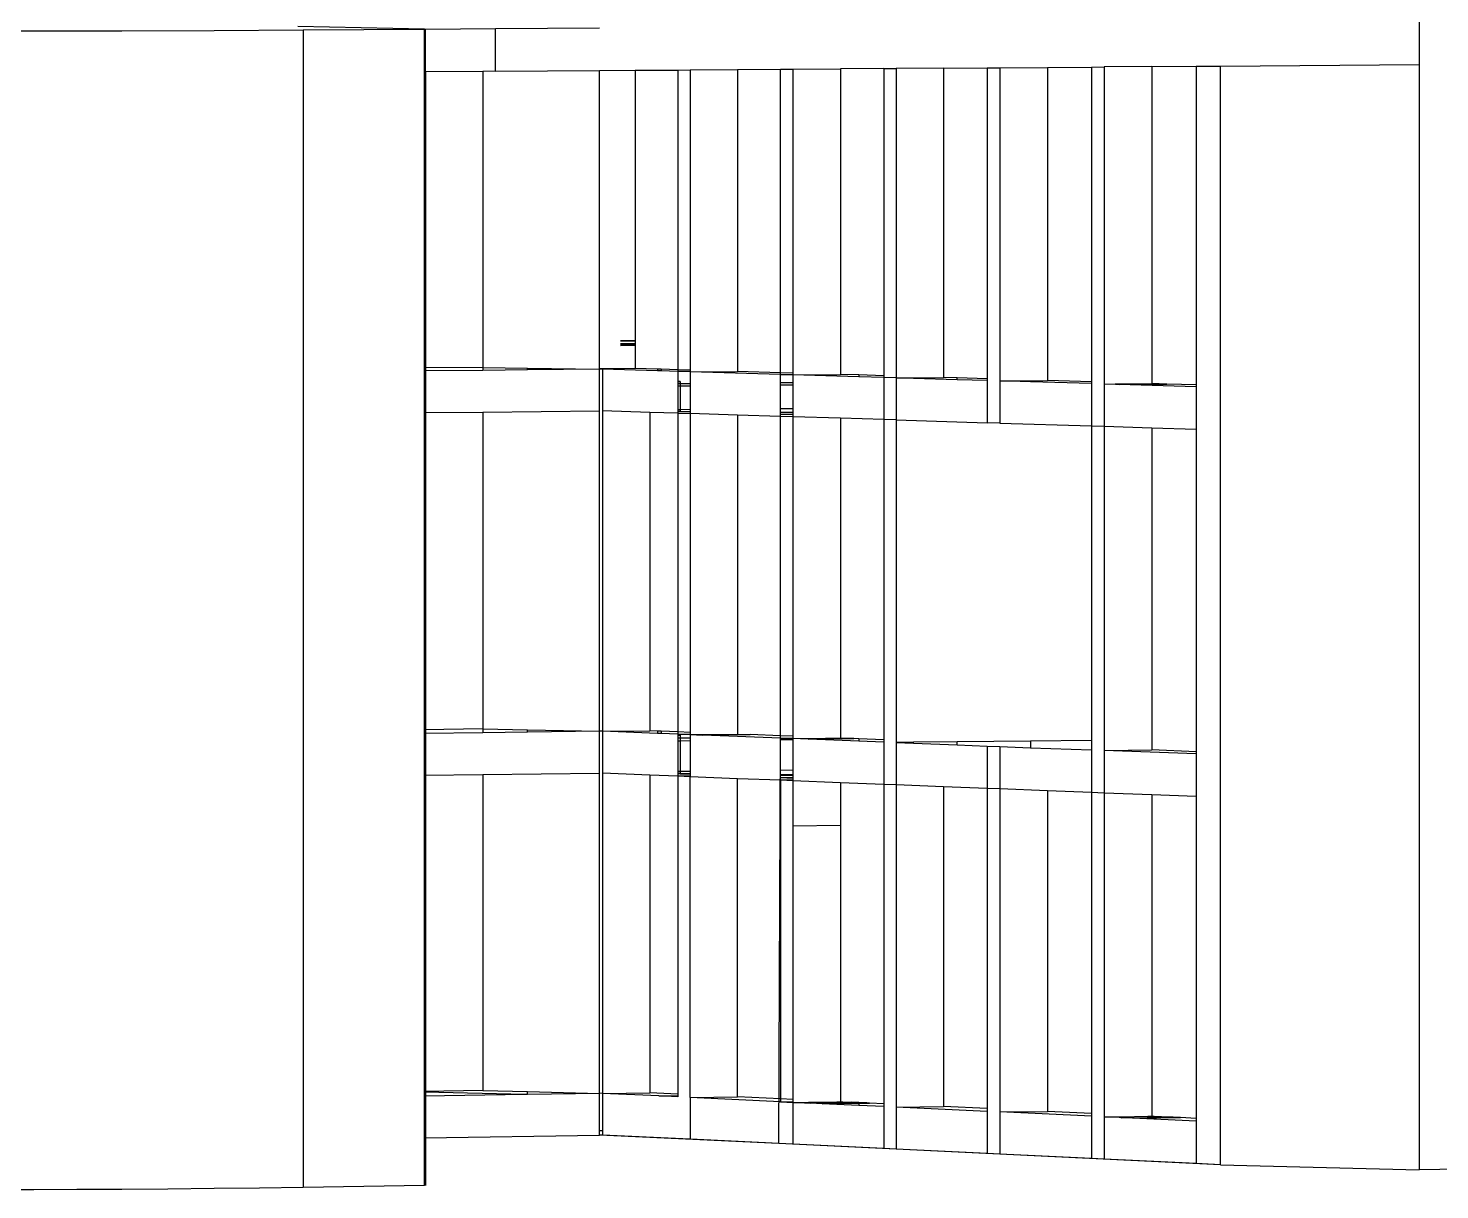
# Model space of a CAD drawing. Extents: x -10531 to 16009, y -6447 to 5372.
# Drawn here: x -9810.9 to -9581.7, y -333.4 to -144.7 of the extents above; entities that cross this region are included whole.
import ezdxf

# ---------------------------------------------------------------- set-up
doc = ezdxf.new("R2010")
doc.units = 0
doc.layers.get('0').update_dxf_attribs({"linetype": 'CONTINUOUS'})

msp = doc.modelspace()

# ---------------------------------------------------------------- linework, layer by layer
for p, q in [((-9585.01, -143.76), (-9585.01, -150.65)), ((-9822.35, -145.17), (-9809.97, -145.17)), ((-9809.97, -145.17), (-9795.7, -145.15)), ((-9795.7, -145.15), (-9780.7, -145.09)), ((-9780.7, -145.09), (-9766.22, -145)), ((-9746.54, -144.87), (-9767.12, -144.43)), ((-9766.22, -145), (-9746.54, -144.87)), ((-9766.22, -145), (-9766.22, -333.02)), ((-9746.54, -144.87), (-9746.4, -144.87)), ((-9746.54, -148.29), (-9746.54, -144.87)), ((-9746.54, -332.71), (-9746.54, -144.87)), ((-9746.4, -144.87), (-9735.01, -144.79)), ((-9746.4, -148.28), (-9746.4, -144.87)), ((-9735.01, -144.79), (-9718.1, -144.67)), ((-9735.01, -151.73), (-9735.01, -144.79)), ((-9746.54, -148.29), (-9746.4, -148.28)), ((-9746.54, -151.21), (-9746.54, -148.29)), ((-9746.4, -151.2), (-9746.4, -148.28)), ((-9746.54, -151.21), (-9746.4, -151.2)), ((-9746.54, -151.6), (-9746.54, -151.21)), ((-9746.4, -151.6), (-9746.4, -151.2)), ((-9671.97, -151.28), (-9679, -151.33)), ((-9671.97, -151.28), (-9669.94, -151.26)), ((-9671.97, -151.28), (-9671.97, -201.18)), ((-9662.23, -151.21), (-9669.94, -151.26)), ((-9669.94, -151.26), (-9669.94, -201.53)), ((-9662.23, -151.21), (-9655.14, -151.16)), ((-9662.23, -151.21), (-9662.23, -201.47)), ((-9655.14, -151.16), (-9653.1, -151.14)), ((-9655.14, -151.16), (-9655.14, -201.68)), ((-9653.1, -151.14), (-9645.38, -151.09)), ((-9653.1, -151.14), (-9653.1, -202.03)), ((-9645.38, -151.09), (-9638.22, -151.04)), ((-9645.38, -151.09), (-9645.38, -201.97)), ((-9638.22, -151.04), (-9636.18, -151.02)), ((-9638.22, -151.04), (-9638.22, -202.18)), ((-9628.44, -150.97), (-9636.18, -151.02)), ((-9636.18, -151.02), (-9636.18, -202.53)), ((-9628.44, -150.97), (-9621.23, -150.91)), ((-9628.44, -150.97), (-9628.44, -202.47)), ((-9621.23, -150.91), (-9617.26, -150.88)), ((-9621.23, -150.91), (-9621.23, -202.68)), ((-9617.26, -150.88), (-9585.01, -150.65)), ((-9617.26, -329.34), (-9617.26, -150.88)), ((-9585.01, -150.65), (-9585.01, -330.16)), ((-9746.54, -151.6), (-9746.4, -151.6)), ((-9746.54, -199.92), (-9746.54, -151.6)), ((-9746.54, -332.71), (-9746.4, -151.82)), ((-9746.4, -151.82), (-9746.4, -151.6)), ((-9737.07, -151.75), (-9746.4, -151.82)), ((-9746.4, -151.82), (-9746.4, -332.72)), ((-9735.01, -151.73), (-9737.07, -151.75)), ((-9737.07, -151.75), (-9737.07, -199.83)), ((-9735.01, -151.73), (-9718.1, -151.61)), ((-9718.1, -151.61), (-9712.3, -151.57)), ((-9718.1, -200.04), (-9718.1, -151.61)), ((-9712.3, -151.57), (-9705.38, -151.52)), ((-9712.3, -151.57), (-9712.3, -195.49)), ((-9705.38, -151.52), (-9703.37, -151.51)), ((-9705.38, -151.52), (-9705.38, -200.2)), ((-9703.37, -151.51), (-9695.69, -151.45)), ((-9703.37, -151.51), (-9703.37, -200.26)), ((-9695.69, -151.45), (-9688.72, -151.4)), ((-9695.69, -151.45), (-9695.69, -200.48)), ((-9688.72, -151.4), (-9686.7, -151.39)), ((-9688.72, -200.69), (-9688.72, -151.4)), ((-9686.7, -151.39), (-9679, -151.33)), ((-9686.7, -151.39), (-9686.7, -200.75)), ((-9679, -151.33), (-9679, -200.98)), ((-9712.3, -195.49), (-9714.71, -195.51)), ((-9712.3, -195.56), (-9714.71, -195.58)), ((-9714.71, -195.92), (-9712.3, -195.9)), ((-9712.3, -196.16), (-9714.71, -196.12)), ((-9714.71, -196.27), (-9712.3, -196.24)), ((-9712.3, -195.49), (-9712.3, -195.56)), ((-9712.3, -195.56), (-9712.3, -195.9)), ((-9712.3, -195.9), (-9712.3, -196.16)), ((-9712.3, -196.16), (-9712.3, -196.24)), ((-9712.3, -196.24), (-9712.3, -199.99)), ((-9737.07, -199.83), (-9746.54, -199.92)), ((-9746.54, -200.4), (-9746.54, -199.92)), ((-9737.07, -200.31), (-9746.54, -200.4)), ((-9746.54, -207.18), (-9746.54, -200.4)), ((-9737.07, -199.83), (-9737.07, -200.31)), ((-9737.07, -199.83), (-9729.8, -199.94)), ((-9729.8, -200.24), (-9737.07, -200.31)), ((-9729.8, -200.24), (-9729.8, -199.94)), ((-9729.8, -199.94), (-9718.1, -200.12)), ((-9718.1, -200.12), (-9729.8, -200.24)), ((-9712.3, -199.99), (-9718.1, -200.04)), ((-9718.1, -200.11), (-9718.1, -200.04)), ((-9717.61, -200.12), (-9718.1, -200.11)), ((-9718.1, -200.12), (-9718.1, -200.11)), ((-9718.1, -206.9), (-9718.1, -200.12)), ((-9717.61, -200.12), (-9717.61, -206.9)), ((-9708.68, -200.39), (-9717.61, -200.12)), ((-9708.68, -200.1), (-9712.3, -199.99)), ((-9708.68, -200.1), (-9708.68, -200.39)), ((-9708.11, -200.12), (-9708.68, -200.1)), ((-9708.11, -200.4), (-9708.68, -200.39)), ((-9708.11, -200.12), (-9708.11, -200.4)), ((-9705.38, -200.2), (-9708.11, -200.12)), ((-9705.38, -200.48), (-9708.11, -200.4)), ((-9705.38, -200.2), (-9705.38, -200.48)), ((-9703.37, -200.26), (-9705.38, -200.2)), ((-9703.37, -200.47), (-9705.38, -200.48)), ((-9703.37, -200.54), (-9705.38, -200.48)), ((-9705.38, -200.48), (-9705.38, -202.11)), ((-9703.37, -200.26), (-9703.37, -200.47)), ((-9703.37, -200.47), (-9703.37, -200.54)), ((-9703.37, -200.54), (-9695.69, -200.48)), ((-9688.72, -200.98), (-9703.37, -200.54)), ((-9703.37, -200.54), (-9703.37, -202.44)), ((-9688.72, -200.69), (-9695.69, -200.48)), ((-9688.72, -200.98), (-9688.72, -200.69)), ((-9686.7, -200.75), (-9688.72, -200.69)), ((-9688.72, -200.98), (-9686.7, -200.96)), ((-9686.7, -201.04), (-9688.72, -200.98)), ((-9688.72, -202.3), (-9688.72, -200.98)), ((-9686.7, -200.75), (-9686.7, -200.96)), ((-9686.7, -200.96), (-9686.7, -201.04)), ((-9686.7, -201.04), (-9679, -200.98)), ((-9676.02, -201.35), (-9686.7, -201.04)), ((-9686.7, -201.04), (-9686.7, -202.28)), ((-9676.02, -201.06), (-9679, -200.98)), ((-9676.02, -201.06), (-9676.02, -201.35)), ((-9671.97, -201.18), (-9676.02, -201.06)), ((-9671.97, -201.47), (-9676.02, -201.35)), ((-9671.97, -201.18), (-9671.97, -201.47)), ((-9671.97, -201.47), (-9671.97, -208.29)), ((-9669.94, -201.53), (-9671.97, -201.47)), ((-9669.94, -201.53), (-9667.1, -201.51)), ((-9669.94, -201.53), (-9669.94, -208.36)), ((-9667.1, -201.62), (-9669.94, -201.53)), ((-9667.1, -201.51), (-9662.23, -201.47)), ((-9667.1, -201.62), (-9667.1, -201.51)), ((-9660.01, -201.83), (-9667.1, -201.62)), ((-9660.01, -201.54), (-9662.23, -201.47)), ((-9660.01, -201.83), (-9660.01, -201.54)), ((-9655.14, -201.68), (-9660.01, -201.54)), ((-9655.14, -201.68), (-9655.14, -201.97)), ((-9705.01, -202.11), (-9705.38, -202.12)), ((-9705.38, -202.11), (-9705.01, -202.11)), ((-9705.38, -202.11), (-9705.38, -202.12)), ((-9705.38, -202.12), (-9705.38, -202.46)), ((-9705.38, -202.46), (-9705.01, -202.46)), ((-9705.38, -202.46), (-9705.38, -202.82)), ((-9705.38, -202.82), (-9705.01, -202.82)), ((-9705.38, -202.82), (-9705.38, -206.71)), ((-9705.01, -202.11), (-9705.01, -202.46)), ((-9705.01, -202.46), (-9703.37, -202.44)), ((-9705.01, -202.46), (-9705.01, -202.82)), ((-9705.01, -202.82), (-9703.37, -202.8)), ((-9705.01, -202.82), (-9705.01, -206.7)), ((-9703.37, -202.44), (-9703.37, -202.8)), ((-9703.37, -202.8), (-9703.37, -206.69)), ((-9688.72, -202.3), (-9686.7, -202.28)), ((-9688.72, -202.66), (-9688.72, -202.3)), ((-9688.72, -202.66), (-9686.7, -202.64)), ((-9688.72, -206.57), (-9688.72, -202.66)), ((-9686.7, -202.28), (-9686.7, -202.64)), ((-9686.7, -202.64), (-9686.7, -206.55)), ((-9655.14, -201.97), (-9660.01, -201.83)), ((-9655.14, -201.97), (-9655.14, -208.81)), ((-9653.1, -202.03), (-9648.11, -201.99)), ((-9653.1, -202.03), (-9653.1, -208.87)), ((-9648.11, -202.18), (-9653.1, -202.03)), ((-9648.11, -201.99), (-9645.38, -201.97)), ((-9648.11, -201.99), (-9648.11, -202.18)), ((-9638.22, -202.47), (-9648.11, -202.18)), ((-9638.22, -202.18), (-9645.38, -201.97)), ((-9638.22, -202.18), (-9638.22, -202.47)), ((-9638.22, -202.47), (-9638.22, -209.32)), ((-9636.18, -202.53), (-9634.39, -202.52)), ((-9636.18, -202.53), (-9636.18, -209.39)), ((-9634.31, -202.58), (-9636.18, -202.53)), ((-9634.39, -202.52), (-9634.28, -202.51)), ((-9634.31, -202.58), (-9634.39, -202.52)), ((-9634.29, -202.59), (-9634.31, -202.58)), ((-9634.29, -202.59), (-9634.28, -202.51)), ((-9633.72, -202.6), (-9634.29, -202.59)), ((-9634.28, -202.51), (-9628.44, -202.47)), ((-9633.72, -202.6), (-9625.98, -202.54)), ((-9621.23, -202.97), (-9633.72, -202.6)), ((-9625.98, -202.54), (-9628.44, -202.47)), ((-9621.23, -202.68), (-9625.98, -202.54)), ((-9621.23, -202.68), (-9621.23, -202.97)), ((-9621.23, -202.97), (-9621.23, -209.84)), ((-9746.54, -207.18), (-9737.07, -207.09)), ((-9746.54, -258.68), (-9746.54, -207.18)), ((-9737.07, -207.09), (-9718.1, -206.9)), ((-9737.07, -207.09), (-9737.07, -258.56)), ((-9718.1, -258.92), (-9718.1, -206.9)), ((-9717.61, -206.9), (-9717.61, -258.94)), ((-9709.94, -207.13), (-9717.61, -206.9)), ((-9709.94, -207.13), (-9709.94, -258.86)), ((-9705.38, -207.27), (-9709.94, -207.13)), ((-9705.01, -206.7), (-9705.38, -206.71)), ((-9705.38, -206.71), (-9705.38, -206.92)), ((-9705.38, -206.92), (-9705.01, -206.93)), ((-9705.38, -206.92), (-9705.38, -206.98)), ((-9705.01, -206.99), (-9705.38, -206.98)), ((-9705.38, -206.98), (-9705.38, -207.27)), ((-9705.38, -207.27), (-9703.37, -207.26)), ((-9703.37, -207.33), (-9705.38, -207.27)), ((-9705.38, -207.27), (-9705.38, -259.03)), ((-9703.37, -206.69), (-9705.01, -206.7)), ((-9705.01, -206.7), (-9705.01, -206.93)), ((-9705.01, -206.93), (-9705.01, -206.99)), ((-9705.01, -206.93), (-9703.37, -206.98)), ((-9703.37, -207.04), (-9705.01, -206.99)), ((-9703.37, -206.69), (-9703.37, -206.98)), ((-9703.37, -206.98), (-9703.37, -207.04)), ((-9703.37, -207.04), (-9703.37, -207.26)), ((-9703.37, -207.26), (-9703.37, -207.33)), ((-9695.69, -207.57), (-9703.37, -207.33)), ((-9703.37, -207.33), (-9703.37, -259.11)), ((-9695.69, -207.57), (-9695.69, -259.4)), ((-9688.72, -207.78), (-9695.69, -207.57)), ((-9686.7, -206.55), (-9688.72, -206.57)), ((-9688.72, -207.14), (-9688.72, -206.57)), ((-9686.7, -207.12), (-9688.72, -207.14)), ((-9688.72, -207.21), (-9688.72, -207.14)), ((-9686.7, -207.2), (-9688.72, -207.21)), ((-9688.72, -207.42), (-9688.72, -207.21)), ((-9688.72, -207.42), (-9686.7, -207.49)), ((-9688.72, -207.48), (-9688.72, -207.42)), ((-9686.7, -207.55), (-9688.72, -207.48)), ((-9688.72, -207.78), (-9688.72, -207.48)), ((-9688.72, -207.78), (-9686.7, -207.77)), ((-9686.7, -207.84), (-9688.72, -207.78)), ((-9688.72, -259.67), (-9688.72, -207.78)), ((-9686.7, -206.55), (-9686.7, -207.12)), ((-9686.7, -207.12), (-9686.7, -207.2)), ((-9686.7, -207.2), (-9686.7, -207.49)), ((-9686.7, -207.49), (-9686.7, -207.55)), ((-9686.7, -207.55), (-9686.7, -207.77)), ((-9686.7, -207.77), (-9686.7, -207.84)), ((-9686.7, -207.84), (-9686.7, -259.75)), ((-9679, -208.08), (-9686.7, -207.84)), ((-9679, -208.08), (-9679, -260.04)), ((-9671.97, -208.29), (-9679, -208.08)), ((-9669.94, -208.36), (-9671.97, -208.29)), ((-9671.97, -208.29), (-9671.97, -260.31)), ((-9669.94, -208.36), (-9655.14, -208.81)), ((-9669.94, -208.36), (-9669.94, -260.76)), ((-9653.1, -208.87), (-9655.14, -208.81)), ((-9653.1, -208.87), (-9638.22, -209.32)), ((-9638.22, -209.32), (-9636.18, -209.39)), ((-9638.22, -209.32), (-9638.22, -260.43)), ((-9636.18, -209.39), (-9636.18, -262.05)), ((-9636.18, -209.39), (-9628.44, -209.62)), ((-9628.44, -209.62), (-9628.44, -261.97)), ((-9628.44, -209.62), (-9621.23, -209.84)), ((-9621.23, -209.84), (-9621.23, -262.25)), ((-9737.07, -258.56), (-9746.54, -258.68)), ((-9746.54, -259.29), (-9746.54, -258.68)), ((-9737.07, -258.56), (-9737.07, -259.18)), ((-9737.07, -258.56), (-9729.8, -258.71)), ((-9729.8, -259.09), (-9729.8, -258.71)), ((-9729.8, -258.71), (-9718.1, -258.94)), ((-9718.1, -258.94), (-9729.8, -259.09)), ((-9717.61, -258.94), (-9718.1, -258.92)), ((-9718.1, -258.94), (-9718.1, -258.92)), ((-9718.1, -265.72), (-9718.1, -258.94)), ((-9717.61, -258.94), (-9709.94, -258.86)), ((-9717.61, -258.94), (-9717.61, -265.71)), ((-9708.68, -259.28), (-9717.61, -258.94)), ((-9708.68, -258.91), (-9709.94, -258.86)), ((-9708.68, -258.91), (-9708.68, -259.28)), ((-9708.11, -258.93), (-9708.68, -258.91)), ((-9708.11, -258.93), (-9708.11, -259.3)), ((-9705.38, -259.03), (-9708.11, -258.93)), ((-9737.07, -259.18), (-9746.54, -259.29)), ((-9746.54, -266.08), (-9746.54, -259.29)), ((-9729.8, -259.09), (-9737.07, -259.18)), ((-9708.11, -259.3), (-9708.68, -259.28)), ((-9705.38, -259.41), (-9708.11, -259.3)), ((-9705.38, -259.03), (-9705.38, -259.41)), ((-9703.37, -259.11), (-9705.38, -259.03)), ((-9705.38, -259.41), (-9703.37, -259.39)), ((-9705.38, -259.41), (-9703.37, -259.48)), ((-9705.38, -259.41), (-9705.38, -259.56)), ((-9705.38, -259.56), (-9705.01, -259.57)), ((-9705.38, -259.56), (-9705.38, -259.57)), ((-9705.38, -259.57), (-9705.01, -259.57)), ((-9705.38, -259.57), (-9705.38, -260.02)), ((-9705.38, -260.02), (-9705.01, -260.01)), ((-9705.38, -260.02), (-9705.38, -260.48)), ((-9705.38, -260.48), (-9705.01, -260.47)), ((-9705.38, -260.48), (-9705.38, -265.47)), ((-9705.01, -259.57), (-9705.01, -260.01)), ((-9705.01, -260.01), (-9703.37, -259.99)), ((-9705.01, -260.01), (-9705.01, -260.47)), ((-9705.01, -260.47), (-9703.37, -260.45)), ((-9705.01, -260.47), (-9705.01, -265.46)), ((-9703.37, -259.11), (-9703.37, -259.39)), ((-9703.37, -259.39), (-9703.37, -259.48)), ((-9703.37, -259.48), (-9695.69, -259.4)), ((-9703.37, -259.48), (-9701.34, -259.56)), ((-9703.37, -259.48), (-9703.37, -259.99)), ((-9703.37, -259.99), (-9703.37, -260.45)), ((-9703.37, -260.45), (-9703.37, -265.45)), ((-9701.34, -259.56), (-9693.66, -259.48)), ((-9688.72, -260.04), (-9701.34, -259.56)), ((-9695.69, -259.4), (-9693.66, -259.48)), ((-9688.72, -259.67), (-9693.66, -259.48)), ((-9689, -325.92), (-9688.72, -260.04)), ((-9688.72, -260.04), (-9688.72, -259.67)), ((-9686.7, -259.75), (-9688.72, -259.67)), ((-9688.72, -260.04), (-9686.7, -260.02)), ((-9688.72, -260.04), (-9686.7, -260.12)), ((-9688.72, -260.27), (-9688.72, -260.04)), ((-9688.72, -260.27), (-9686.7, -260.25)), ((-9688.72, -265.29), (-9688.72, -260.27)), ((-9686.7, -259.75), (-9686.7, -260.02)), ((-9686.7, -260.02), (-9686.7, -260.12)), ((-9686.7, -260.12), (-9681.4, -260.07)), ((-9684.21, -260.22), (-9686.7, -260.12)), ((-9686.7, -260.12), (-9686.7, -260.25)), ((-9686.7, -260.25), (-9686.7, -265.27)), ((-9684.21, -260.22), (-9681.4, -260.18)), ((-9681.4, -260.32), (-9684.21, -260.22)), ((-9681.4, -260.07), (-9679, -260.04)), ((-9681.4, -260.18), (-9681.4, -260.07)), ((-9681.4, -260.18), (-9676.83, -260.12)), ((-9681.4, -260.32), (-9681.4, -260.18)), ((-9676.02, -260.53), (-9681.4, -260.32)), ((-9676.83, -260.12), (-9679, -260.04)), ((-9676.02, -260.16), (-9676.83, -260.12)), ((-9676.02, -260.16), (-9676.02, -260.53)), ((-9671.97, -260.31), (-9676.02, -260.16)), ((-9671.97, -260.68), (-9676.02, -260.53)), ((-9671.97, -260.31), (-9671.97, -260.68)), ((-9671.97, -260.68), (-9671.97, -267.51)), ((-9667.1, -260.73), (-9669.94, -260.76)), ((-9669.94, -260.76), (-9669.94, -267.59)), ((-9669.94, -260.76), (-9667.1, -260.87)), ((-9660.01, -260.66), (-9667.1, -260.73)), ((-9667.1, -260.87), (-9667.1, -260.73)), ((-9667.1, -260.87), (-9660.01, -261.14)), ((-9648.11, -260.54), (-9660.01, -260.66)), ((-9660.01, -261.14), (-9660.01, -260.66)), ((-9660.01, -261.14), (-9655.14, -261.33)), ((-9638.22, -260.43), (-9648.11, -260.54)), ((-9648.11, -260.54), (-9648.11, -261.6)), ((-9638.22, -260.43), (-9638.22, -261.97)), ((-9655.14, -261.33), (-9653.1, -261.41)), ((-9655.14, -261.33), (-9655.14, -268.17)), ((-9653.1, -261.41), (-9653.1, -268.25)), ((-9653.1, -261.41), (-9648.11, -261.6)), ((-9648.11, -261.6), (-9638.22, -261.97)), ((-9638.22, -261.97), (-9638.22, -268.83)), ((-9636.18, -262.05), (-9628.44, -261.97)), ((-9621.23, -262.62), (-9636.18, -262.05)), ((-9636.18, -262.05), (-9636.18, -268.91)), ((-9621.23, -262.25), (-9628.44, -261.97)), ((-9621.23, -262.25), (-9621.23, -262.62)), ((-9621.23, -262.62), (-9621.23, -269.5)), ((-9621.23, -262.62), (-9621.23, -269.5)), ((-9737.07, -265.96), (-9718.1, -265.72)), ((-9718.1, -317.73), (-9718.1, -265.72)), ((-9717.61, -265.71), (-9717.61, -317.75)), ((-9717.61, -265.71), (-9709.94, -266.02)), ((-9705.01, -265.46), (-9705.38, -265.47)), ((-9705.38, -265.47), (-9705.38, -265.74)), ((-9705.38, -265.74), (-9705.01, -265.75)), ((-9705.38, -265.74), (-9705.38, -265.81)), ((-9705.38, -265.81), (-9705.38, -266.19)), ((-9705.38, -265.81), (-9705.01, -265.83)), ((-9703.37, -265.45), (-9705.01, -265.46)), ((-9705.01, -265.46), (-9705.01, -265.75)), ((-9705.01, -265.75), (-9705.01, -265.83)), ((-9705.01, -265.75), (-9703.37, -265.81)), ((-9705.01, -265.83), (-9703.37, -265.89)), ((-9703.37, -265.45), (-9703.37, -265.81)), ((-9703.37, -265.81), (-9703.37, -265.89)), ((-9703.37, -265.89), (-9703.37, -266.17)), ((-9686.7, -265.27), (-9688.72, -265.29)), ((-9688.72, -266.02), (-9688.72, -265.29)), ((-9686.7, -265.27), (-9686.7, -266)), ((-9746.54, -266.08), (-9737.07, -265.96)), ((-9746.54, -317.44), (-9746.54, -266.08)), ((-9737.07, -265.96), (-9737.07, -317.29)), ((-9709.94, -266.02), (-9709.94, -317.66)), ((-9709.94, -266.02), (-9705.38, -266.19)), ((-9705.38, -266.19), (-9703.37, -266.17)), ((-9705.38, -266.19), (-9703.37, -266.27)), ((-9705.38, -266.19), (-9705.38, -317.87)), ((-9703.37, -266.17), (-9703.37, -266.27)), ((-9703.37, -318.42), (-9703.37, -266.27)), ((-9703.37, -266.27), (-9695.69, -266.58)), ((-9695.69, -318.33), (-9695.69, -266.58)), ((-9695.69, -266.58), (-9688.72, -266.85)), ((-9686.7, -266), (-9688.72, -266.02)), ((-9688.72, -266.12), (-9688.72, -266.02)), ((-9686.7, -266.1), (-9688.72, -266.12)), ((-9688.72, -266.39), (-9688.72, -266.12)), ((-9688.72, -266.39), (-9686.7, -266.47)), ((-9688.72, -266.47), (-9688.72, -266.39)), ((-9688.72, -266.47), (-9686.7, -266.54)), ((-9688.72, -266.85), (-9688.72, -266.47)), ((-9688.72, -266.85), (-9686.7, -266.83)), ((-9688.72, -266.85), (-9686.7, -266.93)), ((-9688.72, -266.85), (-9688.72, -318.65)), ((-9686.7, -266), (-9686.7, -266.1)), ((-9686.7, -266.1), (-9686.7, -266.47)), ((-9686.7, -266.47), (-9686.7, -266.54)), ((-9686.7, -266.54), (-9686.7, -266.83)), ((-9686.7, -266.83), (-9686.7, -266.93)), ((-9686.7, -266.93), (-9686.7, -274.28)), ((-9686.7, -266.93), (-9679, -267.23)), ((-9679, -267.23), (-9679, -274.2)), ((-9679, -267.23), (-9671.97, -267.51)), ((-9671.97, -267.51), (-9669.94, -267.59)), ((-9671.97, -267.51), (-9671.97, -319.44)), ((-9669.94, -267.59), (-9669.94, -319.99)), ((-9669.94, -267.59), (-9662.23, -267.89)), ((-9662.23, -267.89), (-9662.23, -319.89)), ((-9662.23, -267.89), (-9655.14, -268.17)), ((-9655.14, -268.17), (-9653.1, -268.25)), ((-9655.14, -268.17), (-9655.14, -320.23)), ((-9653.1, -268.25), (-9653.1, -320.78)), ((-9653.1, -268.25), (-9645.38, -268.55)), ((-9645.38, -268.55), (-9645.38, -320.68)), ((-9645.38, -268.55), (-9638.22, -268.83)), ((-9638.22, -268.83), (-9636.18, -268.91)), ((-9638.22, -268.83), (-9638.22, -321.02)), ((-9636.18, -268.91), (-9636.18, -321.58)), ((-9636.18, -268.91), (-9628.44, -269.21)), ((-9628.44, -269.21), (-9628.44, -321.48)), ((-9628.44, -269.21), (-9621.23, -269.5)), ((-9621.23, -269.5), (-9621.23, -321.81)), ((-9686.7, -274.28), (-9679, -274.2)), ((-9686.7, -274.28), (-9686.7, -318.75)), ((-9679, -274.2), (-9679, -319.11)), ((-9737.07, -317.29), (-9746.54, -317.44)), ((-9746.54, -317.54), (-9746.54, -317.44)), ((-9730.21, -317.94), (-9746.54, -317.54)), ((-9746.54, -318.19), (-9746.54, -317.54)), ((-9730.21, -317.94), (-9746.54, -318.19)), ((-9746.54, -324.97), (-9746.54, -318.19)), ((-9737.07, -317.29), (-9729.8, -317.47)), ((-9729.8, -317.93), (-9730.21, -317.94)), ((-9729.8, -317.93), (-9729.8, -317.47)), ((-9729.8, -317.47), (-9718.1, -317.76)), ((-9718.1, -317.76), (-9729.8, -317.93)), ((-9717.61, -317.75), (-9718.1, -317.73)), ((-9718.1, -317.76), (-9718.1, -317.73)), ((-9718.1, -323.79), (-9718.1, -317.76)), ((-9717.61, -317.75), (-9709.94, -317.66)), ((-9708.48, -318.18), (-9717.61, -317.75)), ((-9717.61, -317.75), (-9717.61, -323.79)), ((-9705.38, -317.87), (-9709.94, -317.66)), ((-9708.48, -318.18), (-9705.38, -318.14)), ((-9705.38, -318.33), (-9708.48, -318.18)), ((-9705.38, -317.87), (-9705.38, -318.14)), ((-9705.38, -318.14), (-9705.38, -318.33)), ((-9703.37, -318.42), (-9695.69, -318.33)), ((-9703.37, -318.42), (-9703.37, -325.21)), ((-9688.72, -319.11), (-9703.37, -318.42)), ((-9688.72, -318.65), (-9695.69, -318.33)), ((-9686.98, -319.21), (-9689, -319.12)), ((-9688.72, -318.65), (-9688.72, -319.11)), ((-9686.7, -318.75), (-9688.72, -318.65)), ((-9688.72, -319.11), (-9686.7, -319.09)), ((-9688.72, -319.11), (-9686.7, -319.21)), ((-9686.7, -318.75), (-9686.7, -319.09)), ((-9686.7, -319.09), (-9686.7, -319.21)), ((-9686.7, -319.21), (-9684.19, -319.17)), ((-9686.7, -319.21), (-9684.84, -319.29)), ((-9686.7, -319.21), (-9686.7, -326.01)), ((-9684.84, -319.29), (-9684.2, -319.28)), ((-9684.21, -319.32), (-9684.84, -319.29)), ((-9684.21, -319.32), (-9684.2, -319.28)), ((-9684.08, -319.33), (-9684.21, -319.32)), ((-9684.2, -319.28), (-9684.19, -319.17)), ((-9684.2, -319.28), (-9684.08, -319.28)), ((-9684.19, -319.17), (-9684.07, -319.17)), ((-9684.08, -319.28), (-9684.07, -319.17)), ((-9684.08, -319.33), (-9684.08, -319.28)), ((-9684.08, -319.28), (-9683.9, -319.28)), ((-9683.9, -319.34), (-9684.08, -319.33)), ((-9684.07, -319.17), (-9683.89, -319.17)), ((-9683.9, -319.28), (-9683.89, -319.17)), ((-9683.9, -319.28), (-9679.6, -319.23)), ((-9683.9, -319.34), (-9683.9, -319.28)), ((-9683.85, -319.34), (-9683.9, -319.34)), ((-9683.89, -319.17), (-9679.6, -319.12)), ((-9683.85, -319.34), (-9679.6, -319.29)), ((-9681.96, -319.43), (-9683.85, -319.34)), ((-9681.96, -319.43), (-9676.02, -319.35)), ((-9676.02, -319.71), (-9681.96, -319.43)), ((-9679.6, -319.12), (-9679.48, -319.11)), ((-9679.6, -319.23), (-9679.6, -319.12)), ((-9679.6, -319.23), (-9679.48, -319.22)), ((-9679.6, -319.29), (-9679.6, -319.23)), ((-9679.6, -319.29), (-9679.48, -319.28)), ((-9679.6, -319.32), (-9679.6, -319.29)), ((-9679.48, -319.33), (-9679.6, -319.32)), ((-9679.48, -319.32), (-9679.6, -319.32)), ((-9679.48, -319.22), (-9679.48, -319.11)), ((-9679.48, -319.11), (-9679.18, -319.11)), ((-9679.48, -319.28), (-9679.48, -319.22)), ((-9679.48, -319.22), (-9679.18, -319.22)), ((-9679.48, -319.32), (-9679.48, -319.28)), ((-9679.48, -319.28), (-9679.18, -319.28)), ((-9679.48, -319.33), (-9679.48, -319.32)), ((-9679.18, -319.32), (-9679.48, -319.32)), ((-9679.48, -319.33), (-9679.18, -319.33)), ((-9679.18, -319.22), (-9679.18, -319.11)), ((-9679.18, -319.11), (-9679, -319.11)), ((-9679.18, -319.28), (-9679.18, -319.22)), ((-9679.18, -319.22), (-9678.91, -319.22)), ((-9679.18, -319.32), (-9679.18, -319.28)), ((-9679.18, -319.28), (-9678.91, -319.28)), ((-9679.18, -319.33), (-9678.91, -319.32)), ((-9679.18, -319.33), (-9679.18, -319.32)), ((-9678.91, -319.32), (-9679.18, -319.32)), ((-9679, -319.11), (-9678.91, -319.11)), ((-9678.91, -319.11), (-9678.79, -319.12)), ((-9678.91, -319.22), (-9678.91, -319.11)), ((-9678.91, -319.28), (-9678.91, -319.22)), ((-9678.91, -319.22), (-9678.79, -319.22)), ((-9678.91, -319.28), (-9678.79, -319.27)), ((-9678.91, -319.32), (-9678.91, -319.28)), ((-9678.79, -319.31), (-9678.91, -319.32)), ((-9678.91, -319.36), (-9678.91, -319.32)), ((-9678.91, -319.32), (-9678.79, -319.32)), ((-9678.91, -319.32), (-9678.91, -319.32)), ((-9678.79, -319.36), (-9678.91, -319.36)), ((-9678.91, -319.36), (-9678.79, -319.36)), ((-9678.79, -319.12), (-9678.6, -319.13)), ((-9678.79, -319.22), (-9678.79, -319.12)), ((-9678.79, -319.22), (-9678.6, -319.21)), ((-9678.79, -319.27), (-9678.79, -319.22)), ((-9678.79, -319.31), (-9678.79, -319.27)), ((-9678.79, -319.27), (-9678.6, -319.27)), ((-9678.79, -319.32), (-9678.79, -319.31)), ((-9678.6, -319.31), (-9678.79, -319.31)), ((-9678.79, -319.36), (-9678.79, -319.32)), ((-9678.79, -319.32), (-9678.6, -319.32)), ((-9678.79, -319.36), (-9676.02, -319.33)), ((-9678.79, -319.36), (-9678.6, -319.35)), ((-9678.79, -319.36), (-9678.79, -319.36)), ((-9678.6, -319.13), (-9677.14, -319.19)), ((-9678.6, -319.21), (-9678.6, -319.13)), ((-9678.6, -319.21), (-9677.14, -319.19)), ((-9678.6, -319.27), (-9678.6, -319.21)), ((-9678.6, -319.27), (-9676.15, -319.24)), ((-9678.6, -319.31), (-9678.6, -319.27)), ((-9676.02, -319.28), (-9678.6, -319.31)), ((-9678.6, -319.32), (-9676.02, -319.29)), ((-9678.6, -319.32), (-9678.6, -319.31)), ((-9678.6, -319.35), (-9676.02, -319.32)), ((-9678.6, -319.35), (-9678.6, -319.32)), ((-9676.15, -319.24), (-9677.14, -319.19)), ((-9676.02, -319.25), (-9676.15, -319.24)), ((-9676.02, -319.25), (-9676.02, -319.28)), ((-9675.49, -319.27), (-9676.02, -319.25)), ((-9675.49, -319.27), (-9676.02, -319.28)), ((-9676.02, -319.28), (-9676.02, -319.29)), ((-9676.02, -319.29), (-9675.37, -319.28)), ((-9676.02, -319.29), (-9676.02, -319.32)), ((-9676.02, -319.32), (-9674.8, -319.3)), ((-9676.02, -319.33), (-9674.68, -319.31)), ((-9676.02, -319.32), (-9676.02, -319.33)), ((-9676.02, -319.35), (-9674.26, -319.33)), ((-9676.02, -319.33), (-9676.02, -319.35)), ((-9676.02, -319.35), (-9676.02, -319.71)), ((-9671.97, -319.9), (-9676.02, -319.71)), ((-9675.37, -319.28), (-9675.49, -319.27)), ((-9674.8, -319.3), (-9675.37, -319.28)), ((-9674.68, -319.31), (-9674.8, -319.3)), ((-9674.26, -319.33), (-9674.68, -319.31)), ((-9671.97, -319.44), (-9674.26, -319.33)), ((-9671.97, -319.44), (-9671.97, -319.9)), ((-9671.97, -319.9), (-9671.97, -326.72)), ((-9669.94, -319.99), (-9662.23, -319.89)), ((-9655.14, -320.69), (-9669.94, -319.99)), ((-9669.94, -319.99), (-9669.94, -326.82)), ((-9655.14, -320.23), (-9662.23, -319.89)), ((-9655.14, -320.23), (-9655.14, -320.69)), ((-9655.14, -320.69), (-9655.14, -327.52)), ((-9653.1, -320.78), (-9645.38, -320.68)), ((-9638.22, -321.48), (-9653.1, -320.78)), ((-9653.1, -320.78), (-9653.1, -327.62)), ((-9638.22, -321.02), (-9645.38, -320.68)), ((-9638.22, -321.02), (-9638.22, -321.48)), ((-9638.22, -321.48), (-9638.22, -328.34)), ((-9636.18, -321.58), (-9633.74, -321.54)), ((-9636.18, -321.58), (-9636.18, -328.43)), ((-9633.75, -321.69), (-9636.18, -321.58)), ((-9633.75, -321.69), (-9633.74, -321.54)), ((-9633.63, -321.7), (-9633.75, -321.69)), ((-9633.74, -321.54), (-9633.61, -321.54)), ((-9633.63, -321.7), (-9633.61, -321.54)), ((-9633.45, -321.7), (-9633.63, -321.7)), ((-9633.61, -321.54), (-9633.44, -321.54)), ((-9633.45, -321.7), (-9633.44, -321.54)), ((-9633.39, -321.71), (-9633.45, -321.7)), ((-9633.44, -321.54), (-9629.06, -321.48)), ((-9633.39, -321.71), (-9629.06, -321.65)), ((-9631.49, -321.8), (-9633.39, -321.71)), ((-9631.49, -321.8), (-9623.75, -321.7)), ((-9621.23, -322.28), (-9631.49, -321.8)), ((-9629.06, -321.65), (-9629.06, -321.48)), ((-9629.06, -321.48), (-9628.95, -321.48)), ((-9629.06, -321.69), (-9629.06, -321.65)), ((-9629.06, -321.65), (-9628.95, -321.65)), ((-9628.95, -321.7), (-9629.06, -321.69)), ((-9628.95, -321.69), (-9629.06, -321.69)), ((-9628.95, -321.65), (-9628.95, -321.48)), ((-9628.95, -321.48), (-9628.64, -321.48)), ((-9628.95, -321.69), (-9628.95, -321.65)), ((-9628.95, -321.65), (-9628.64, -321.65)), ((-9628.95, -321.7), (-9628.95, -321.69)), ((-9628.64, -321.69), (-9628.95, -321.69)), ((-9628.95, -321.7), (-9628.64, -321.7)), ((-9628.64, -321.65), (-9628.64, -321.48)), ((-9628.64, -321.48), (-9628.44, -321.48)), ((-9628.64, -321.65), (-9628.37, -321.64)), ((-9628.64, -321.69), (-9628.64, -321.65)), ((-9628.37, -321.68), (-9628.64, -321.69)), ((-9628.64, -321.7), (-9628.64, -321.69)), ((-9628.64, -321.7), (-9628.37, -321.69)), ((-9628.37, -321.48), (-9628.44, -321.48)), ((-9628.37, -321.64), (-9628.37, -321.48)), ((-9628.24, -321.49), (-9628.37, -321.48)), ((-9628.37, -321.68), (-9628.37, -321.64)), ((-9628.37, -321.64), (-9628.24, -321.64)), ((-9628.37, -321.69), (-9628.37, -321.68)), ((-9628.24, -321.68), (-9628.37, -321.68)), ((-9628.37, -321.73), (-9628.37, -321.69)), ((-9628.37, -321.69), (-9628.24, -321.69)), ((-9628.37, -321.73), (-9628.24, -321.72)), ((-9628.24, -321.73), (-9628.37, -321.73)), ((-9628.24, -321.64), (-9628.24, -321.49)), ((-9628.06, -321.49), (-9628.24, -321.49)), ((-9628.24, -321.64), (-9628.06, -321.64)), ((-9628.24, -321.68), (-9628.24, -321.64)), ((-9628.24, -321.73), (-9624.11, -321.68)), ((-9628.24, -321.69), (-9628.24, -321.68)), ((-9628.06, -321.68), (-9628.24, -321.68)), ((-9628.24, -321.69), (-9628.06, -321.69)), ((-9628.24, -321.72), (-9628.24, -321.69)), ((-9628.24, -321.72), (-9628.06, -321.72)), ((-9628.24, -321.73), (-9628.24, -321.72)), ((-9628.06, -321.64), (-9628.06, -321.49)), ((-9625.65, -321.61), (-9628.06, -321.49)), ((-9628.06, -321.64), (-9625.65, -321.61)), ((-9628.06, -321.68), (-9628.06, -321.64)), ((-9624.93, -321.64), (-9628.06, -321.68)), ((-9628.06, -321.69), (-9624.82, -321.65)), ((-9628.06, -321.72), (-9624.23, -321.67)), ((-9628.06, -321.69), (-9628.06, -321.68)), ((-9628.06, -321.72), (-9628.06, -321.69)), ((-9624.93, -321.64), (-9625.65, -321.61)), ((-9624.82, -321.65), (-9624.93, -321.64)), ((-9624.23, -321.67), (-9624.82, -321.65)), ((-9624.11, -321.68), (-9624.23, -321.67)), ((-9623.75, -321.7), (-9624.11, -321.68)), ((-9621.23, -321.81), (-9623.75, -321.7)), ((-9621.23, -321.81), (-9621.23, -322.28)), ((-9621.23, -322.28), (-9621.23, -329.15)), ((-9746.54, -324.97), (-9718.1, -324.53)), ((-9746.54, -332.71), (-9746.54, -324.97)), ((-9718.1, -323.79), (-9717.61, -323.79)), ((-9718.1, -324.51), (-9718.1, -323.79)), ((-9717.61, -324.53), (-9718.1, -324.51)), ((-9718.1, -324.53), (-9718.1, -324.51)), ((-9689, -325.92), (-9718.1, -324.53)), ((-9717.61, -323.79), (-9717.61, -324.53)), ((-9703.37, -325.21), (-9717.61, -324.53)), ((-9686.7, -326.01), (-9703.37, -325.21)), ((-9617.26, -329.34), (-9689, -325.92)), ((-9671.97, -326.72), (-9686.7, -326.01)), ((-9669.94, -326.82), (-9671.97, -326.72)), ((-9655.14, -327.52), (-9669.94, -326.82)), ((-9653.1, -327.62), (-9655.14, -327.52)), ((-9638.22, -328.34), (-9653.1, -327.62)), ((-9636.18, -328.43), (-9638.22, -328.34)), ((-9621.23, -329.15), (-9636.18, -328.43)), ((-9617.26, -329.34), (-9621.23, -329.15)), ((-9617.26, -329.34), (-9585.01, -330.16)), ((-9578.32, -330.06), (-9585.01, -330.16)), ((-9809.97, -333.41), (-9816.47, -333.41)), ((-9803, -333.39), (-9809.97, -333.41)), ((-9795.7, -333.35), (-9803, -333.39)), ((-9788.21, -333.29), (-9795.7, -333.35)), ((-9780.7, -333.22), (-9788.21, -333.29)), ((-9773.32, -333.13), (-9780.7, -333.22)), ((-9766.22, -333.02), (-9773.32, -333.13)), ((-9746.54, -332.71), (-9766.22, -333.02))]:
    msp.add_line(p, q)

doc.saveas('drawing.dxf')
